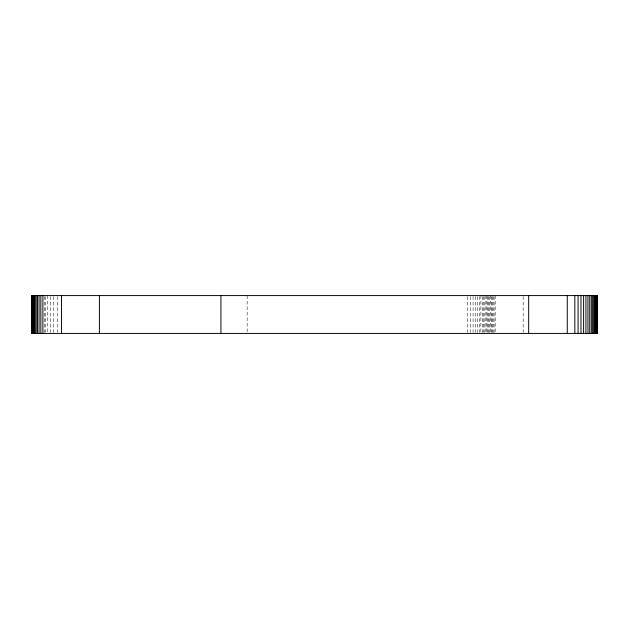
<?xml version="1.0" encoding="UTF-8"?>
<svg xmlns="http://www.w3.org/2000/svg" width="629" height="629" viewBox="0 0 629 629"><rect width="100%" height="100%" fill="white"/><g stroke="black" fill="none" stroke-linecap="round" stroke-linejoin="round"><path stroke-width="0.47" stroke-dasharray="3.15 2.36" d="M523.171 296.542L523.171 332.458M495.18 295.575L495.18 332.458M494.072 296.542L494.072 332.458M493.057 296.542L493.057 332.458M492.122 296.542L492.122 332.458M491.233 296.542L491.233 332.458M490.384 295.575L490.384 332.458M489.551 296.542L489.551 332.458M488.702 296.542L488.702 332.458M487.837 296.542L487.837 332.458M486.917 295.575L486.917 332.458M485.926 295.575L485.926 332.458M484.849 296.542L484.849 332.458M483.662 296.542L483.662 332.458M482.349 296.542L482.349 332.458M480.878 295.575L480.878 332.458M479.235 296.542L479.235 332.458M477.403 296.542L477.403 332.458M475.327 296.542L475.359 332.458M473.087 296.542L473.087 332.458M470.555 296.542L470.555 332.458M467.748 296.542L467.748 332.458M247.158 295.575L247.158 332.458M57.491 296.542L57.491 332.458M53.756 296.542L53.756 332.458M50.383 296.542L50.383 332.458M47.372 295.575L47.372 332.458M45.65 296.542L45.65 332.458M44.698 296.542L44.698 332.458"/><path stroke-width="0.94" d="M597.471 295.575L597.471 333.425M597.369 295.575L597.369 333.425M597.196 295.575L597.196 333.425M596.937 295.575L596.937 333.425M596.575 295.575L596.575 333.425M596.095 295.575L596.095 333.425M595.482 295.575L595.482 333.425M594.712 295.575L594.712 333.425M593.768 295.575L593.768 333.425M592.644 295.575L592.644 333.425M591.315 295.575L591.315 333.425M589.758 295.575L589.758 333.425M587.966 295.575L587.966 333.425M585.921 295.575L585.921 333.425M583.602 295.575L583.602 333.425M580.992 295.575L580.992 333.425M578.075 295.575L578.075 333.425M574.835 295.575L574.835 333.425M567.264 295.575L567.264 333.425M528.674 295.575L528.674 333.425M220.928 295.575L220.928 333.425M99.406 295.575L99.406 333.425M61.548 295.575L61.548 333.425M42.898 295.575L42.898 333.425M40.854 295.575L40.854 333.425M39.061 295.575L39.061 333.425M37.504 295.575L37.504 333.425M36.175 295.575L36.175 333.425M35.043 295.575L35.043 333.425M34.108 295.575L34.108 333.425M33.337 295.575L33.337 333.425M32.724 295.575L32.724 333.425M32.244 295.575L32.244 333.425M31.882 295.575L31.882 333.425M597.55 295.575L31.45 295.575L31.45 333.425L597.55 333.425L597.55 295.575M31.678 333.425L31.678 295.575L31.623 333.425"/></g></svg>
